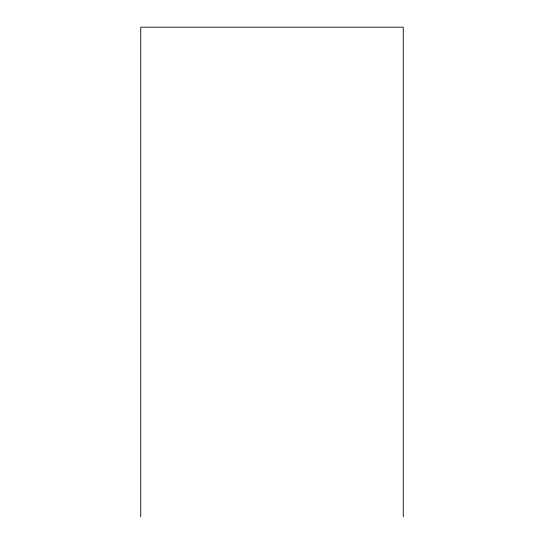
<?xml version="1.0" encoding="UTF-8"?>
<svg xmlns="http://www.w3.org/2000/svg" width="544" height="544" viewBox="0 0 544 544"><rect width="100%" height="100%" fill="white"/><g stroke="black" fill="none" stroke-linecap="round" stroke-linejoin="round"><path stroke-width="0.82" d="M403.254 516.8L403.254 27.2L140.746 27.2L140.746 516.8"/></g></svg>
